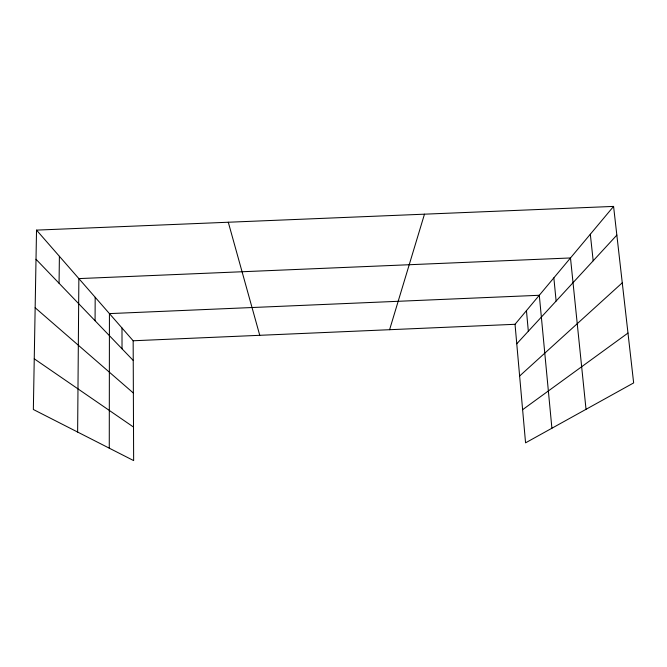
<?xml version="1.0" encoding="UTF-8"?>
<svg xmlns="http://www.w3.org/2000/svg" width="667" height="667" viewBox="0 0 667 667"><rect width="100%" height="100%" fill="white"/><g stroke="black" fill="none" stroke-linecap="round" stroke-linejoin="round"><path stroke-width="1" d="M109.271 448.174L109.43 313.607L539.295 295.281L551.901 428.239M95.073 320.744L95.181 297.282M77.63 432.058L78.864 278.598L570.493 257.962L586.026 409.321M59.063 283.258L59.396 256.303M36.527 230.115L33.35 409.496L133.642 460.589L133.158 340.77L36.527 230.115L613.582 206.411L633.65 382.916L525.563 442.838L515.032 324.295L613.582 206.411M389.595 329.706L424.479 214.182M516.767 343.788L616.85 235.101M519.626 376.005L622.269 282.808M522.62 409.68L627.981 333.05M133.158 340.77L515.032 324.295M34.25 358.813L133.508 427.063M35.151 307.745L133.367 393.021M36.01 259.263L133.233 360.463M228.289 222.236L259.755 335.309M590.32 234.234L593.18 260.797M553.852 277.864L556.128 301.034M526.446 310.647L528.331 331.224M121.994 327.997L122.028 348.799"/></g></svg>
